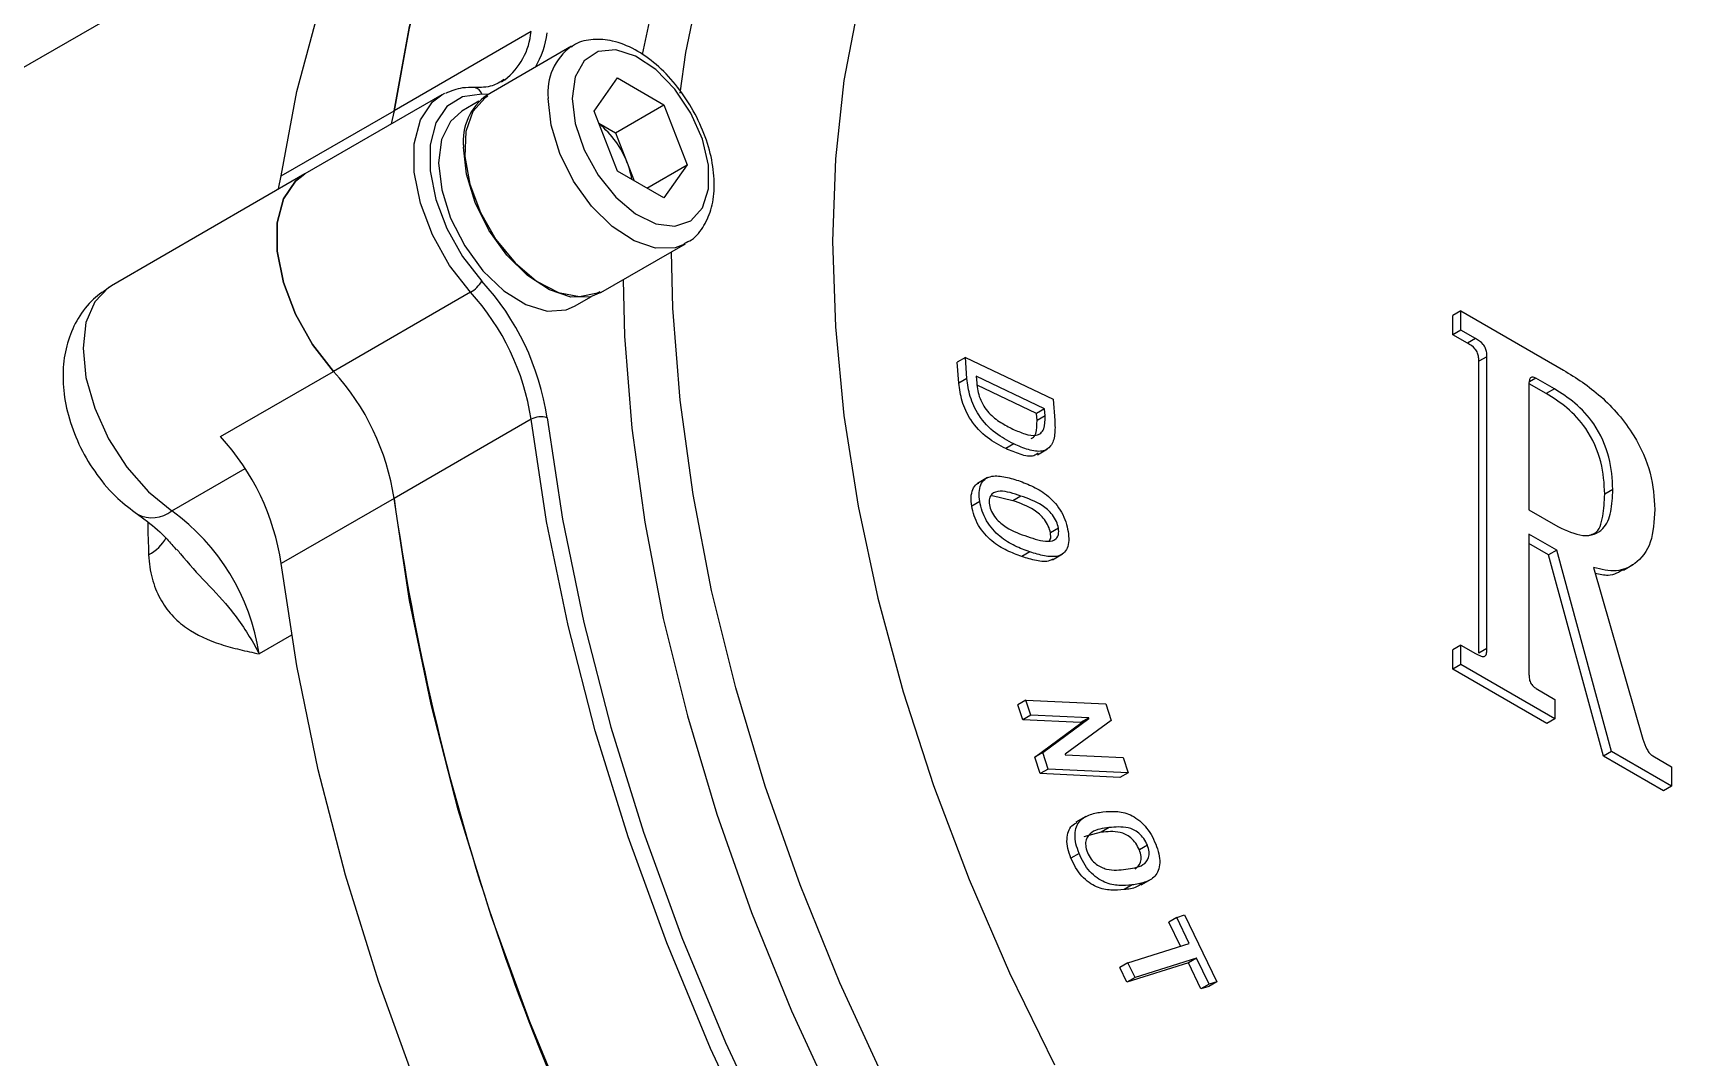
# Model space of a CAD drawing. Header units: millimetres. Extents: x 284 to 3312, y -237 to 1155.
# Drawn here: x 1906.8 to 1979.1, y 237.9 to 282.8 of the extents above; entities that cross this region are included whole.
import ezdxf

# ---------------------------------------------------------------- set-up
doc = ezdxf.new("R2010")
doc.units = ezdxf.units.MM

msp = doc.modelspace()

# ---------------------------------------------------------------- linework, layer by layer
at = {"color": 7, "linetype": 'Continuous', "lineweight": 25}
for p, q in [((1922.308, 290.415), (1905.54, 280.735)), ((1928.701, 282.827), (1922.69, 279.358)), ((1930.482, 282.185), (1926.77, 280.042)), ((1931.471, 279.34), (1932.491, 280.792)), ((1932.491, 280.792), (1934.533, 279.614)), ((1924.785, 280.051), (1918.774, 276.582)), ((1924.785, 280.051), (1924.914, 280.12)), ((1926.413, 279.768), (1925.668, 279.337)), ((1926.821, 280.072), (1926.542, 280.076)), ((1932.411, 278.389), (1934.533, 279.614)), ((1934.533, 279.614), (1935.553, 276.983)), ((1917.741, 276.5), (1922.69, 279.358)), ((1932.491, 276.709), (1931.471, 279.34)), ((1931.675, 278.814), (1932.411, 278.389)), ((1932.411, 278.389), (1932.922, 277.074)), ((1934.533, 275.531), (1932.491, 276.709)), ((1932.922, 277.074), (1933.228, 276.284)), ((1933.785, 275.962), (1935.553, 276.983)), ((1935.553, 276.983), (1934.533, 275.531)), ((1918.774, 276.582), (1910.289, 271.683)), ((1931.769, 271.382), (1935.481, 273.525)), ((1926.044, 271.392), (1920.033, 267.922)), ((1930.608, 270.781), (1931.353, 271.211)), ((1969.493, 270.586), (1969.139, 270.382)), ((1969.139, 269.531), (1969.139, 270.382)), ((1969.493, 269.736), (1969.493, 270.586)), ((1969.493, 270.586), (1973.999, 267.984)), ((1969.493, 269.736), (1969.139, 269.531)), ((1969.78, 269.161), (1969.139, 269.531)), ((1970.134, 269.365), (1969.493, 269.736)), ((1970.134, 269.365), (1969.78, 269.161)), ((1915.084, 265.065), (1920.033, 267.922)), ((1947.755, 268.54), (1947.401, 268.335)), ((1947.468, 267.411), (1947.401, 268.335)), ((1947.822, 267.615), (1947.755, 268.54)), ((1947.755, 268.54), (1951.613, 266.702)), ((1970.637, 268.57), (1970.283, 268.366)), ((1970.283, 255.561), (1970.283, 268.366)), ((1970.637, 255.766), (1970.637, 268.57)), ((1947.822, 267.615), (1947.468, 267.411)), ((1951.23, 266.281), (1948.229, 267.71)), ((1948.229, 267.71), (1948.25, 267.411)), ((1950.876, 266.076), (1948.271, 267.318)), ((1972.477, 267.315), (1972.477, 261.849)), ((1973.24, 266.952), (1972.488, 267.385)), ((1972.776, 267.627), (1972.501, 267.468)), ((1973.593, 267.156), (1972.776, 267.627)), ((1951.613, 266.702), (1951.68, 265.777)), ((1973.593, 267.156), (1973.24, 266.952)), ((1928.701, 265.825), (1922.69, 262.355)), ((1951.23, 266.281), (1950.876, 266.076)), ((1950.898, 265.777), (1950.876, 266.076)), ((1951.251, 265.981), (1950.898, 265.777)), ((1951.251, 265.981), (1951.23, 266.281)), ((1949.882, 264.744), (1949.528, 264.539)), ((1950.923, 264.27), (1951.364, 264.525)), ((1912.94, 261.805), (1916.159, 263.663)), ((1948.731, 263.268), (1948.289, 263.013)), ((1922.69, 262.355), (1917.741, 259.497)), ((1948.387, 262.219), (1948.033, 262.015)), ((1949.837, 262.255), (1948.927, 262.462)), ((1950.191, 262.459), (1949.837, 262.255)), ((1976.158, 262.743), (1975.805, 262.539)), ((1972.477, 261.849), (1973.743, 261.119)), ((1951.842, 261.044), (1951.488, 260.84)), ((1973.697, 260.083), (1972.477, 260.787)), ((1972.477, 260.787), (1972.477, 254.686)), ((1950.586, 260.006), (1950.232, 259.802)), ((1973.343, 259.879), (1972.477, 260.378)), ((1973.697, 260.083), (1973.343, 259.879)), ((1976.104, 251.255), (1973.697, 260.083)), ((1951.576, 259.662), (1952.018, 259.917)), ((1975.75, 251.051), (1973.343, 259.879)), ((1975.313, 259.319), (1977.481, 251.795)), ((1976.626, 259.211), (1977.068, 259.466)), ((1918.192, 256.353), (1916.774, 255.535)), ((1969.493, 255.922), (1969.139, 255.717)), ((1969.139, 254.867), (1969.139, 255.717)), ((1969.493, 255.071), (1969.493, 255.922)), ((1969.493, 255.922), (1970.134, 255.551)), ((1970.637, 255.766), (1970.283, 255.561)), ((1969.493, 255.071), (1969.139, 254.867)), ((1973.619, 252.689), (1969.493, 255.071)), ((1973.266, 252.485), (1969.139, 254.867)), ((1950.41, 253.511), (1950.056, 253.307)), ((1950.626, 252.842), (1950.41, 253.511)), ((1950.41, 253.511), (1953.911, 253.349)), ((1972.794, 254.016), (1973.619, 253.539)), ((1973.619, 253.539), (1973.619, 252.689)), ((1950.272, 252.638), (1950.056, 253.307)), ((1950.626, 252.842), (1950.272, 252.638)), ((1953.165, 252.724), (1950.626, 252.842)), ((1953.911, 253.349), (1954.146, 252.621)), ((1952.811, 252.52), (1950.272, 252.638)), ((1950.8, 251.009), (1952.821, 252.492)), ((1951.153, 251.213), (1953.174, 252.696)), ((1954.146, 252.621), (1952.125, 251.14)), ((1953.165, 252.724), (1952.811, 252.52)), ((1952.821, 252.492), (1952.811, 252.52)), ((1953.174, 252.696), (1952.821, 252.492)), ((1953.174, 252.696), (1953.165, 252.724)), ((1973.619, 252.689), (1973.266, 252.485)), ((1951.153, 251.213), (1950.8, 251.009)), ((1951.035, 250.283), (1950.8, 251.009)), ((1951.389, 250.487), (1951.153, 251.213)), ((1952.125, 251.14), (1952.135, 251.11)), ((1952.135, 251.11), (1954.674, 250.993)), ((1954.674, 250.993), (1954.89, 250.324)), ((1976.104, 251.255), (1975.75, 251.051)), ((1978.381, 249.532), (1975.75, 251.051)), ((1978.735, 249.736), (1976.104, 251.255)), ((1977.91, 251.062), (1978.735, 250.586)), ((1951.389, 250.487), (1951.035, 250.283)), ((1954.536, 250.12), (1951.035, 250.283)), ((1954.89, 250.324), (1951.389, 250.487)), ((1954.89, 250.324), (1954.536, 250.12)), ((1978.735, 250.586), (1978.735, 249.736)), ((1978.735, 249.736), (1978.381, 249.532)), ((1953.044, 248.405), (1952.602, 248.15)), ((1953.706, 247.712), (1952.957, 247.505)), ((1954.06, 247.916), (1953.706, 247.712)), ((1955.74, 247.15), (1955.386, 246.945)), ((1952.741, 246.784), (1952.388, 246.579)), ((1955.464, 245.401), (1955.906, 245.656)), ((1955.073, 245.4), (1954.719, 245.196)), ((1957.03, 243.978), (1956.677, 243.774)), ((1957.187, 242.717), (1956.677, 243.774)), ((1957.03, 243.978), (1957.368, 244.085)), ((1957.579, 242.841), (1957.03, 243.978)), ((1957.368, 244.085), (1958.782, 241.156)), ((1954.88, 241.99), (1957.579, 242.841)), ((1954.88, 241.99), (1954.526, 241.786)), ((1957.542, 241.982), (1954.842, 241.132)), ((1955.196, 241.336), (1954.88, 241.99)), ((1957.895, 242.186), (1955.196, 241.336)), ((1957.895, 242.186), (1957.542, 241.982)), ((1958.091, 240.845), (1957.542, 241.982)), ((1958.444, 241.049), (1957.895, 242.186)), ((1954.842, 241.132), (1954.526, 241.786)), ((1955.196, 241.336), (1954.842, 241.132)), ((1958.444, 241.049), (1958.091, 240.845)), ((1958.428, 240.952), (1958.091, 240.845)), ((1958.782, 241.156), (1958.428, 240.952)), ((1958.782, 241.156), (1958.444, 241.049))]:
    msp.add_line(p, q, dxfattribs=at)
at = {"color": 7, "linetype": 'Continuous', "lineweight": 25, "flags": 128}
for points in [[(1922.69, 279.358), (1923.371, 283.053), (1924.312, 286.528), (1925.51, 289.764), (1926.958, 292.741), (1928.647, 295.444), (1930.568, 297.857), (1932.711, 299.968), (1935.063, 301.765), (1936.852, 302.843)], [(1935.24, 280.127), (1935.495, 281.912), (1936.186, 285.292), (1937.123, 288.459), (1938.3, 291.394), (1939.71, 294.083), (1941.346, 296.507), (1943.198, 298.655), (1945.255, 300.513), (1947.505, 302.071), (1947.802, 302.246)], [(1934.609, 301.454), (1932.346, 299.645), (1930.285, 297.537), (1928.437, 295.143), (1926.812, 292.474), (1925.418, 289.545), (1924.262, 286.372), (1923.352, 282.97), (1922.69, 279.358)], [(1945.681, 301.021), (1945.384, 300.846), (1943.133, 299.288), (1941.076, 297.43), (1939.225, 295.283), (1937.589, 292.858), (1936.179, 290.17), (1935.002, 287.234), (1934.065, 284.067), (1933.573, 281.815)], [(1917.741, 276.5), (1918.421, 280.196), (1919.362, 283.671), (1920.56, 286.906), (1922.008, 289.883), (1923.697, 292.586), (1925.618, 295), (1927.761, 297.111), (1930.114, 298.907), (1931.367, 299.686)], [(1943.05, 283.942), (1942.427, 280.686), (1942.052, 277.242), (1941.927, 273.63), (1942.052, 269.874), (1942.427, 265.997), (1943.05, 262.021), (1943.917, 257.973), (1945.021, 253.876), (1946.358, 249.757), (1947.918, 245.64), (1949.692, 241.55), (1951.668, 237.514)], [(1930.507, 279.896), (1930.64, 278.796), (1931.029, 277.64), (1931.638, 276.53), (1932.414, 275.565), (1933.287, 274.83), (1934.181, 274.392), (1935.015, 274.289), (1935.715, 274.529), (1936.22, 275.093), (1936.484, 275.929), (1936.484, 276.963), (1936.22, 278.104), (1935.715, 279.25), (1935.015, 280.299), (1934.181, 281.159), (1933.287, 281.752), (1932.414, 282.026), (1931.638, 281.956), (1931.029, 281.55), (1930.64, 280.842), (1930.507, 279.896)], [(1927.408, 280.627), (1927.442, 280.648), (1927.551, 280.717)], [(1926.044, 271.392), (1925.124, 272.575), (1924.376, 273.906), (1923.849, 275.298), (1923.576, 276.661), (1923.576, 277.908), (1923.849, 278.956), (1924.376, 279.74), (1924.785, 280.051)], [(1926.542, 280.076), (1925.699, 279.965), (1925.013, 279.537), (1924.53, 278.819), (1924.28, 277.857), (1924.28, 276.715), (1924.53, 275.465), (1925.013, 274.189), (1925.699, 272.969), (1926.542, 271.885)], [(1926.8, 279.99), (1926.689, 279.921), (1926.143, 279.317), (1925.836, 278.438), (1925.791, 277.352), (1926.011, 276.14), (1926.479, 274.896), (1927.16, 273.714), (1928.003, 272.684), (1928.941, 271.886), (1929.905, 271.379), (1930.82, 271.203), (1931.617, 271.37), (1931.739, 271.434)], [(1935.454, 273.509), (1935.021, 273.343), (1934.166, 273.325), (1933.223, 273.643), (1932.262, 274.273), (1931.355, 275.169), (1930.568, 276.265), (1929.961, 277.478), (1929.577, 278.719), (1929.446, 279.896)], [(1922.69, 279.358), (1922.568, 278.783), (1922.565, 278.77)], [(1922.69, 279.358), (1922.568, 278.783), (1922.565, 278.77)], [(1925.668, 279.337), (1925.163, 278.89), (1924.776, 278.093), (1924.645, 277.065), (1924.781, 275.884), (1925.172, 274.64), (1925.79, 273.428), (1926.587, 272.34), (1927.502, 271.46), (1928.466, 270.854), (1929.405, 270.569), (1930.247, 270.626), (1930.608, 270.781)], [(1931.769, 271.382), (1931.308, 271.2), (1930.453, 271.182), (1929.511, 271.5), (1928.55, 272.13), (1927.643, 273.026), (1926.856, 274.121), (1926.249, 275.335), (1925.865, 276.576), (1925.734, 277.753)], [(1918.774, 276.582), (1918.365, 276.27), (1917.838, 275.487), (1917.566, 274.438), (1917.566, 273.191), (1917.838, 271.828), (1918.365, 270.436), (1919.113, 269.105), (1920.033, 267.922)], [(1920.033, 267.922), (1919.113, 269.105), (1918.365, 270.436), (1917.838, 271.828), (1917.566, 273.191), (1917.566, 274.438), (1917.838, 275.487), (1918.365, 276.27), (1918.774, 276.582)], [(1917.615, 275.912), (1917.619, 275.926), (1917.741, 276.5)], [(1978.648, 197.318), (1975.707, 199.159), (1972.384, 201.516), (1969.099, 204.139), (1965.871, 207.013), (1962.718, 210.124), (1959.659, 213.452), (1956.712, 216.978), (1953.892, 220.683), (1951.216, 224.545), (1948.699, 228.542), (1946.357, 232.652), (1944.201, 236.849), (1942.246, 241.112), (1940.501, 245.414), (1938.977, 249.732), (1937.682, 254.041), (1936.624, 258.316), (1935.81, 262.532), (1935.243, 266.666), (1934.927, 270.693), (1934.857, 273.165)], [(1910.289, 271.683), (1910.168, 271.607), (1909.558, 270.973), (1909.176, 270.064), (1909.046, 268.936), (1909.176, 267.658), (1909.558, 266.308), (1910.168, 264.969), (1910.969, 263.723), (1911.913, 262.647), (1912.94, 261.805)], [(1932.736, 271.94), (1932.805, 269.469), (1933.121, 265.441), (1933.688, 261.307), (1934.503, 257.091), (1935.561, 252.816), (1936.855, 248.508), (1938.379, 244.19), (1940.124, 239.887), (1942.08, 235.625), (1944.235, 231.427), (1946.578, 227.318), (1949.094, 223.321), (1951.77, 219.459), (1954.59, 215.754), (1957.538, 212.227), (1960.597, 208.899), (1963.75, 205.789), (1966.978, 202.914), (1970.263, 200.291), (1973.586, 197.935), (1976.527, 196.093)], [(1969.213, 195.656), (1965.672, 198.485), (1962.192, 201.581), (1958.792, 204.928), (1955.49, 208.505), (1952.305, 212.295), (1949.254, 216.274), (1946.355, 220.423), (1943.623, 224.716), (1941.074, 229.132), (1938.721, 233.645), (1936.578, 238.23), (1934.657, 242.861), (1932.968, 247.515), (1931.52, 252.163), (1930.323, 256.781), (1929.381, 261.343), (1928.701, 265.825)], [(1929.404, 265.889), (1930.079, 261.441), (1931.014, 256.912), (1932.203, 252.327), (1933.64, 247.713), (1935.317, 243.093), (1937.224, 238.495), (1939.351, 233.944), (1941.687, 229.464), (1944.217, 225.081), (1946.929, 220.818), (1949.807, 216.7), (1952.836, 212.75), (1955.997, 208.988), (1959.275, 205.437), (1962.651, 202.115), (1966.105, 199.041), (1969.62, 196.232)], [(1963.202, 192.186), (1959.662, 195.015), (1956.182, 198.112), (1952.781, 201.458), (1949.48, 205.036), (1946.294, 208.825), (1943.244, 212.805), (1940.345, 216.953), (1937.613, 221.247), (1935.063, 225.662), (1932.711, 230.175), (1930.568, 234.76), (1928.647, 239.392), (1926.958, 244.045), (1925.51, 248.693), (1924.312, 253.311), (1923.371, 257.874), (1922.69, 262.355)], [(1958.253, 189.329), (1954.712, 192.158), (1951.232, 195.254), (1947.832, 198.601), (1944.53, 202.178), (1941.345, 205.967), (1938.294, 209.947), (1935.395, 214.095), (1932.663, 218.389), (1930.114, 222.805), (1927.761, 227.317), (1925.618, 231.902), (1923.697, 236.534), (1922.008, 241.187), (1920.56, 245.836), (1919.362, 250.454), (1918.421, 255.016), (1917.741, 259.497)]]:
    msp.add_lwpolyline(points, dxfattribs=at)
at = {"color": 7, "linetype": 'Continuous', "lineweight": 25}
for centre, radius, start, end in [((1925.714, 283.087), 2.998, 307.78165, 355.03406), ((1925.584, 283.238), 3.849, 329.18496, 352.98595), ((1931.932, 280.152), 2.499, 125.93212, 185.88225), ((1926.167, 279.989), 0.385, 13.00499, 82.5076), ((1928.212, 278.011), 2.492, 125.37932, 185.93286), ((1929.133, 275.629), 4.055, 20.8725, 50.91467), ((1929.602, 275.765), 3.568, 9.34655, 21.51251), ((1925.329, 272.614), 1.416, 300.32278, 328.99204), ((1918.181, 264.213), 11.348, 8.49154, 42.53391), ((1918.279, 264.269), 10.537, 8.49154, 42.53391), ((1912.269, 260.799), 10.537, 8.49154, 42.53391), ((1929.127, 265.036), 0.896, 72.04335, 118.42898), ((1907.319, 257.941), 10.537, 8.49154, 42.53391), ((2025.59, 276.649), 103.887, 187.90834, 208.86477), ((1912.072, 262.926), 1.418, 243.58695, 307.76437), ((1907.353, 254.082), 9.532, 8.7649, 54.11546), ((1976.151, 262.444), 64.277, 181.00395, 182.28694), ((1911.084, 261.515), 1.84, 297.2007, 331.40156)]:
    msp.add_arc(centre, radius, start, end, dxfattribs=at)
for points, knots in [([(2010.11, 193.928), (2010.494, 194.136), (2011.689, 194.784), (2013.52, 196.162), (2015.59, 198.032), (2017.461, 200.162), (2019.138, 202.527), (2020.61, 205.125), (2021.871, 207.945), (2022.911, 210.977), (2023.724, 214.205), (2024.303, 217.612), (2024.645, 221.177), (2024.747, 224.879), (2024.613, 228.696), (2024.243, 232.607), (2023.642, 236.59), (2022.815, 240.626), (2021.769, 244.694), (2020.509, 248.776), (2019.043, 252.852), (2017.38, 256.902), (2015.527, 260.906), (2013.495, 264.847), (2011.292, 268.705), (2008.931, 272.462), (2006.423, 276.098), (2003.778, 279.597), (2001.009, 282.942), (1998.13, 286.115), (1995.152, 289.1), (1992.088, 291.884), (1988.952, 294.449), (1985.757, 296.784), (1982.517, 298.874), (1979.246, 300.706), (1975.959, 302.268), (1972.673, 303.546), (1969.406, 304.531), (1966.177, 305.213), (1963.008, 305.586), (1959.921, 305.646), (1956.94, 305.395), (1954.081, 304.844), (1951.374, 303.979), (1949.322, 303.122), (1948.235, 302.461), (1947.943, 302.283)], [0, 0, 0, 0, 0.010229, 0.031763, 0.053305, 0.074953, 0.096791, 0.118874, 0.141226, 0.163837, 0.186669, 0.209671, 0.232786, 0.255968, 0.279176, 0.302379, 0.325561, 0.348717, 0.371844, 0.394943, 0.418017, 0.441071, 0.46411, 0.487139, 0.510163, 0.53319, 0.556222, 0.579265, 0.602325, 0.625409, 0.648521, 0.671667, 0.694851, 0.718075, 0.741338, 0.764637, 0.787959, 0.811275, 0.834546, 0.857722, 0.880741, 0.90354, 0.926069, 0.948305, 0.970262, 0.991989, 1, 1, 1, 1]), ([(1935.423, 273.54), (1935.532, 273.588), (1935.893, 273.748), (1936.319, 274.306), (1936.661, 275.113), (1936.775, 276.092), (1936.663, 277.195), (1936.32, 278.359), (1935.77, 279.498), (1935.052, 280.538), (1934.202, 281.417), (1933.265, 282.076), (1932.317, 282.453), (1931.433, 282.51), (1930.799, 282.399), (1930.535, 282.192), (1930.48, 282.149)], [0, 0, 0, 0, 0.0316105, 0.1050969, 0.1787124, 0.2565019, 0.3380726, 0.4205665, 0.5028262, 0.585097, 0.6677996, 0.7514434, 0.8364682, 0.9105033, 0.9811349, 1, 1, 1, 1]), ([(1926.218, 280.371), (1926.041, 280.374), (1925.588, 280.382), (1925.188, 280.216), (1924.944, 280.115)], [0, 0, 0, 0, 0.390041, 1, 1, 1, 1]), ([(1927.516, 280.722), (1927.351, 280.616), (1926.987, 280.383), (1926.49, 280.375), (1926.218, 280.371)], [0, 0, 0, 0, 0.452874, 1, 1, 1, 1]), ([(1910.27, 271.647), (1910.001, 271.473), (1909.431, 271.104), (1908.803, 270.272), (1908.364, 269.301), (1908.153, 268.227), (1908.164, 267.062), (1908.414, 265.822), (1908.909, 264.564), (1909.634, 263.37), (1910.488, 262.371), (1911.145, 261.878), (1911.44, 261.656)], [0, 0, 0, 0, 0.082561, 0.1754, 0.266486, 0.360014, 0.459577, 0.566529, 0.677834, 0.790527, 0.905993, 1, 1, 1, 1]), ([(1970.283, 268.366), (1970.282, 268.423), (1970.278, 268.537), (1970.233, 268.728), (1970.07, 268.997), (1969.9, 269.094), (1969.78, 269.161)], [0, 0, 0, 0, 0.185924, 0.376141, 0.561387, 1, 1, 1, 1]), ([(1970.637, 268.57), (1970.635, 268.627), (1970.632, 268.741), (1970.587, 268.932), (1970.424, 269.201), (1970.253, 269.298), (1970.134, 269.365)], [0, 0, 0, 0, 0.185924, 0.376141, 0.561387, 1, 1, 1, 1]), ([(1973.999, 267.984), (1974.549, 267.635), (1975.646, 266.939), (1977.07, 265.309), (1977.904, 263.428), (1977.967, 262.39), (1977.999, 261.87)], [0, 0, 0, 0, 0.281039, 0.560276, 0.779633, 1, 1, 1, 1]), ([(1949.528, 264.539), (1949.258, 264.679), (1948.722, 264.956), (1947.985, 265.705), (1947.57, 266.626), (1947.502, 267.149), (1947.468, 267.411)], [0, 0, 0, 0, 0.281303, 0.559608, 0.779418, 1, 1, 1, 1]), ([(1949.882, 264.744), (1949.612, 264.883), (1949.075, 265.16), (1948.339, 265.909), (1947.924, 266.83), (1947.856, 267.353), (1947.822, 267.615)], [0, 0, 0, 0, 0.281303, 0.559608, 0.779418, 1, 1, 1, 1]), ([(1948.25, 267.411), (1948.281, 267.189), (1948.326, 266.855), (1948.552, 266.398), (1948.855, 266.002), (1949.306, 265.666), (1949.658, 265.486), (1949.835, 265.396)], [0, 0, 0, 0, 0.249158, 0.374209, 0.499212, 0.749147, 1, 1, 1, 1]), ([(1972.776, 267.627), (1972.727, 267.65), (1972.652, 267.683), (1972.569, 267.666), (1972.476, 267.584), (1972.477, 267.434), (1972.477, 267.315)], [0, 0, 0, 0, 0.2502, 0.376077, 0.501356, 1, 1, 1, 1]), ([(1975.805, 262.539), (1975.78, 263), (1975.731, 263.92), (1975.091, 265.383), (1974.149, 266.381), (1973.543, 266.761), (1973.24, 266.952)], [0, 0, 0, 0, 0.280549, 0.558799, 0.778901, 1, 1, 1, 1]), ([(1976.158, 262.743), (1976.134, 263.205), (1976.084, 264.124), (1975.445, 265.587), (1974.503, 266.585), (1973.897, 266.965), (1973.593, 267.156)], [0, 0, 0, 0, 0.280549, 0.558799, 0.778901, 1, 1, 1, 1]), ([(1949.835, 265.396), (1950.012, 265.318), (1950.365, 265.162), (1950.799, 265.078), (1951.07, 265.197), (1951.253, 265.456), (1951.252, 265.771), (1951.251, 265.981)], [0, 0, 0, 0, 0.250869, 0.500793, 0.62583, 0.750916, 1, 1, 1, 1]), ([(1951.68, 265.777), (1951.687, 265.562), (1951.701, 265.133), (1951.534, 264.608), (1951.108, 264.369), (1950.521, 264.464), (1950.095, 264.65), (1949.882, 264.744)], [0, 0, 0, 0, 0.187071, 0.373421, 0.559205, 0.779281, 1, 1, 1, 1]), ([(1950.637, 264.979), (1950.66, 264.988), (1950.753, 265.024), (1950.895, 265.26), (1950.897, 265.571), (1950.898, 265.777)], [0, 0, 0, 0, 0.104055, 0.403573, 1, 1, 1, 1]), ([(1950.944, 264.335), (1950.885, 264.293), (1950.684, 264.145), (1950.161, 264.271), (1949.739, 264.45), (1949.528, 264.539)], [0, 0, 0, 0, 0.168469, 0.583627, 1, 1, 1, 1]), ([(1948.033, 262.015), (1948.018, 262.152), (1947.987, 262.425), (1948.066, 262.759), (1948.194, 262.96), (1948.309, 263.011), (1948.341, 263.026)], [0, 0, 0, 0, 0.295948, 0.591461, 0.887197, 1, 1, 1, 1]), ([(1948.387, 262.219), (1948.372, 262.356), (1948.341, 262.628), (1948.417, 262.967), (1948.59, 263.201), (1948.919, 263.362), (1949.434, 263.333), (1949.865, 263.201), (1950.081, 263.136)], [0, 0, 0, 0, 0.125013, 0.249842, 0.374765, 0.49978, 0.749574, 1, 1, 1, 1]), ([(1950.081, 263.136), (1950.298, 263.054), (1950.732, 262.892), (1951.293, 262.556), (1951.711, 262.138), (1951.979, 261.752), (1952.176, 261.321), (1952.233, 261.041), (1952.262, 260.901)], [0, 0, 0, 0, 0.250447, 0.500231, 0.625205, 0.750106, 0.874977, 1, 1, 1, 1]), ([(1950.586, 260.006), (1950.368, 260.087), (1949.934, 260.249), (1949.373, 260.579), (1948.95, 260.986), (1948.675, 261.367), (1948.475, 261.798), (1948.416, 262.079), (1948.387, 262.219)], [0, 0, 0, 0, 0.2504454, 0.5003096, 0.6252897, 0.7502039, 0.8749907, 1, 1, 1, 1]), ([(1950.191, 262.459), (1949.876, 262.567), (1949.407, 262.729), (1948.942, 262.612), (1948.791, 262.364), (1948.802, 262.173), (1948.807, 262.077)], [0, 0, 0, 0, 0.501791, 0.750151, 0.875264, 1, 1, 1, 1]), ([(1951.488, 260.84), (1951.463, 260.942), (1951.412, 261.146), (1951.225, 261.433), (1951.011, 261.676), (1950.536, 262.005), (1950.147, 262.144), (1949.837, 262.255)], [0, 0, 0, 0, 0.124527, 0.249331, 0.374327, 0.499547, 1, 1, 1, 1]), ([(1951.842, 261.044), (1951.817, 261.146), (1951.766, 261.35), (1951.578, 261.637), (1951.364, 261.881), (1950.889, 262.209), (1950.501, 262.348), (1950.191, 262.459)], [0, 0, 0, 0, 0.124527, 0.249331, 0.374327, 0.499547, 1, 1, 1, 1]), ([(1973.743, 261.119), (1974.121, 260.944), (1974.876, 260.596), (1975.754, 260.884), (1976.117, 261.74), (1976.144, 262.408), (1976.158, 262.743)], [0, 0, 0, 0, 0.279886, 0.558711, 0.778898, 1, 1, 1, 1]), ([(1975.126, 260.746), (1975.212, 260.766), (1975.542, 260.843), (1975.749, 261.562), (1975.786, 262.213), (1975.805, 262.539)], [0, 0, 0, 0, 0.149023, 0.57363, 1, 1, 1, 1]), ([(1911.44, 261.656), (1911.585, 261.554), (1912.008, 261.253), (1912.598, 260.741), (1913.006, 260.255), (1913.139, 260.097)], [0, 0, 0, 0, 0.259132, 0.758411, 1, 1, 1, 1]), ([(1950.232, 259.802), (1950.015, 259.883), (1949.581, 260.045), (1949.019, 260.375), (1948.597, 260.782), (1948.322, 261.163), (1948.121, 261.594), (1948.063, 261.875), (1948.033, 262.015)], [0, 0, 0, 0, 0.2504454, 0.5003096, 0.6252897, 0.7502039, 0.8749907, 1, 1, 1, 1]), ([(1948.807, 262.077), (1948.834, 261.975), (1948.886, 261.77), (1949.143, 261.389), (1949.7, 260.946), (1950.165, 260.788), (1950.476, 260.683)], [0, 0, 0, 0, 0.124678, 0.249694, 0.498161, 1, 1, 1, 1]), ([(1977.999, 261.87), (1977.97, 261.36), (1977.913, 260.342), (1977.223, 259.475), (1976.339, 259.083), (1975.655, 259.241), (1975.313, 259.319)], [0, 0, 0, 0, 0.280363, 0.559605, 0.780272, 1, 1, 1, 1]), ([(1950.476, 260.683), (1950.785, 260.577), (1951.246, 260.418), (1951.711, 260.516), (1951.86, 260.761), (1951.848, 260.95), (1951.842, 261.044)], [0, 0, 0, 0, 0.501916, 0.750218, 0.875223, 1, 1, 1, 1]), ([(1952.262, 260.901), (1952.278, 260.766), (1952.309, 260.496), (1952.236, 260.16), (1952.066, 259.927), (1951.736, 259.775), (1951.226, 259.809), (1950.799, 259.94), (1950.586, 260.006)], [0, 0, 0, 0, 0.125023, 0.249864, 0.374741, 0.499724, 0.74955, 1, 1, 1, 1]), ([(1951.442, 260.495), (1951.458, 260.52), (1951.513, 260.602), (1951.498, 260.742), (1951.488, 260.84)], [0, 0, 0, 0, 0.2975004, 1, 1, 1, 1]), ([(1913.166, 260.12), (1913.219, 260.053), (1913.958, 259.11), (1915.431, 257.773), (1916.398, 256.241), (1916.727, 255.626), (1916.772, 255.538), (1916.774, 255.535)], [0, 0, 0, 0, 0.041723, 0.591967, 0.941496, 0.997578, 1, 1, 1, 1]), ([(1911.925, 259.879), (1911.94, 259.512), (1911.992, 259.171), (1912.118, 258.694), (1912.169, 258.54), (1912.286, 258.244), (1912.353, 258.102), (1912.572, 257.699), (1912.744, 257.459), (1913.133, 257.031), (1913.351, 256.843), (1914.04, 256.356), (1914.553, 256.13), (1915.366, 255.867), (1915.644, 255.793), (1916.065, 255.691), (1916.206, 255.659), (1916.489, 255.596), (1916.632, 255.565), (1916.774, 255.535)], [0, 0, 0, 0, 0.125, 0.125, 0.1875, 0.1875, 0.25, 0.25, 0.375, 0.375, 0.5, 0.5, 0.75, 0.75, 0.875, 0.875, 0.9375, 0.9375, 1, 1, 1, 1]), ([(1951.613, 259.7), (1951.563, 259.672), (1951.356, 259.555), (1950.869, 259.612), (1950.445, 259.738), (1950.232, 259.802)], [0, 0, 0, 0, 0.138151, 0.568538, 1, 1, 1, 1]), ([(1976.661, 259.254), (1976.439, 259.122), (1976.074, 258.905), (1975.582, 259.013), (1975.389, 259.056)], [0, 0, 0, 0, 0.607671, 1, 1, 1, 1]), ([(1970.134, 255.551), (1970.216, 255.508), (1970.331, 255.447), (1970.473, 255.41), (1970.576, 255.434), (1970.632, 255.569), (1970.635, 255.7), (1970.637, 255.766)], [0, 0, 0, 0, 0.31383, 0.437347, 0.560331, 0.779392, 1, 1, 1, 1]), ([(1972.477, 254.686), (1972.479, 254.621), (1972.482, 254.49), (1972.526, 254.276), (1972.661, 254.109), (1972.749, 254.047), (1972.794, 254.016)], [0, 0, 0, 0, 0.28095, 0.559391, 0.778873, 1, 1, 1, 1]), ([(1977.481, 251.795), (1977.532, 251.641), (1977.603, 251.427), (1977.768, 251.164), (1977.862, 251.096), (1977.91, 251.062)], [0, 0, 0, 0, 0.560987, 0.779492, 1, 1, 1, 1]), ([(1952.741, 246.784), (1952.69, 246.927), (1952.588, 247.213), (1952.549, 247.623), (1952.614, 247.964), (1952.822, 248.299), (1953.225, 248.517), (1953.595, 248.579), (1953.781, 248.61)], [0, 0, 0, 0, 0.125002, 0.249838, 0.374767, 0.499767, 0.749557, 1, 1, 1, 1]), ([(1953.781, 248.61), (1953.971, 248.624), (1954.352, 248.653), (1954.881, 248.552), (1955.323, 248.292), (1955.642, 247.996), (1955.917, 247.615), (1956.042, 247.334), (1956.105, 247.194)], [0, 0, 0, 0, 0.250443, 0.500199, 0.625167, 0.750098, 0.87495, 1, 1, 1, 1]), ([(1952.388, 246.579), (1952.336, 246.722), (1952.234, 247.008), (1952.195, 247.419), (1952.263, 247.757), (1952.412, 248.025), (1952.579, 248.105), (1952.663, 248.146)], [0, 0, 0, 0, 0.198601, 0.396939, 0.595423, 0.794021, 1, 1, 1, 1]), ([(1954.06, 247.916), (1953.787, 247.884), (1953.378, 247.836), (1953.056, 247.483), (1953.01, 247.136), (1953.074, 246.93), (1953.106, 246.827)], [0, 0, 0, 0, 0.501791, 0.750126, 0.875254, 1, 1, 1, 1]), ([(1955.386, 246.945), (1955.337, 247.045), (1955.239, 247.245), (1955.012, 247.473), (1954.777, 247.637), (1954.316, 247.772), (1953.977, 247.739), (1953.706, 247.712)], [0, 0, 0, 0, 0.124499, 0.249271, 0.374277, 0.499512, 1, 1, 1, 1]), ([(1955.74, 247.15), (1955.691, 247.249), (1955.592, 247.449), (1955.365, 247.677), (1955.13, 247.842), (1954.67, 247.976), (1954.331, 247.943), (1954.06, 247.916)], [0, 0, 0, 0, 0.124499, 0.249271, 0.374277, 0.499512, 1, 1, 1, 1]), ([(1954.793, 246.094), (1955.061, 246.125), (1955.462, 246.171), (1955.793, 246.502), (1955.836, 246.846), (1955.772, 247.048), (1955.74, 247.15)], [0, 0, 0, 0, 0.501897, 0.750209, 0.875245, 1, 1, 1, 1]), ([(1956.105, 247.194), (1956.156, 247.052), (1956.257, 246.769), (1956.298, 246.363), (1956.234, 246.025), (1956.027, 245.696), (1955.622, 245.491), (1955.256, 245.43), (1955.073, 245.4)], [0, 0, 0, 0, 0.12501, 0.249824, 0.374713, 0.499692, 0.749555, 1, 1, 1, 1]), ([(1954.719, 245.196), (1954.529, 245.181), (1954.147, 245.151), (1953.62, 245.245), (1953.177, 245.491), (1952.856, 245.778), (1952.576, 246.157), (1952.45, 246.438), (1952.388, 246.579)], [0, 0, 0, 0, 0.2504271, 0.500285, 0.6252629, 0.7501525, 0.8750109, 1, 1, 1, 1]), ([(1955.073, 245.4), (1954.882, 245.385), (1954.501, 245.355), (1953.974, 245.449), (1953.531, 245.695), (1953.209, 245.982), (1952.93, 246.361), (1952.804, 246.643), (1952.741, 246.784)], [0, 0, 0, 0, 0.2504271, 0.500285, 0.6252629, 0.7501525, 0.8750109, 1, 1, 1, 1]), ([(1953.106, 246.827), (1953.156, 246.727), (1953.255, 246.527), (1953.563, 246.23), (1954.12, 246.009), (1954.523, 246.06), (1954.793, 246.094)], [0, 0, 0, 0, 0.124645, 0.249693, 0.498222, 1, 1, 1, 1]), ([(1955.2, 246.1), (1955.296, 246.179), (1955.442, 246.301), (1955.482, 246.642), (1955.418, 246.845), (1955.386, 246.945)], [0, 0, 0, 0, 0.489494, 0.745034, 1, 1, 1, 1]), ([(1955.492, 245.454), (1955.416, 245.402), (1955.193, 245.25), (1954.908, 245.217), (1954.719, 245.196)], [0, 0, 0, 0, 0.3377566, 1, 1, 1, 1])]:
    msp.add_open_spline(points, degree=3, knots=knots, dxfattribs=at)

doc.saveas('drawing.dxf')
